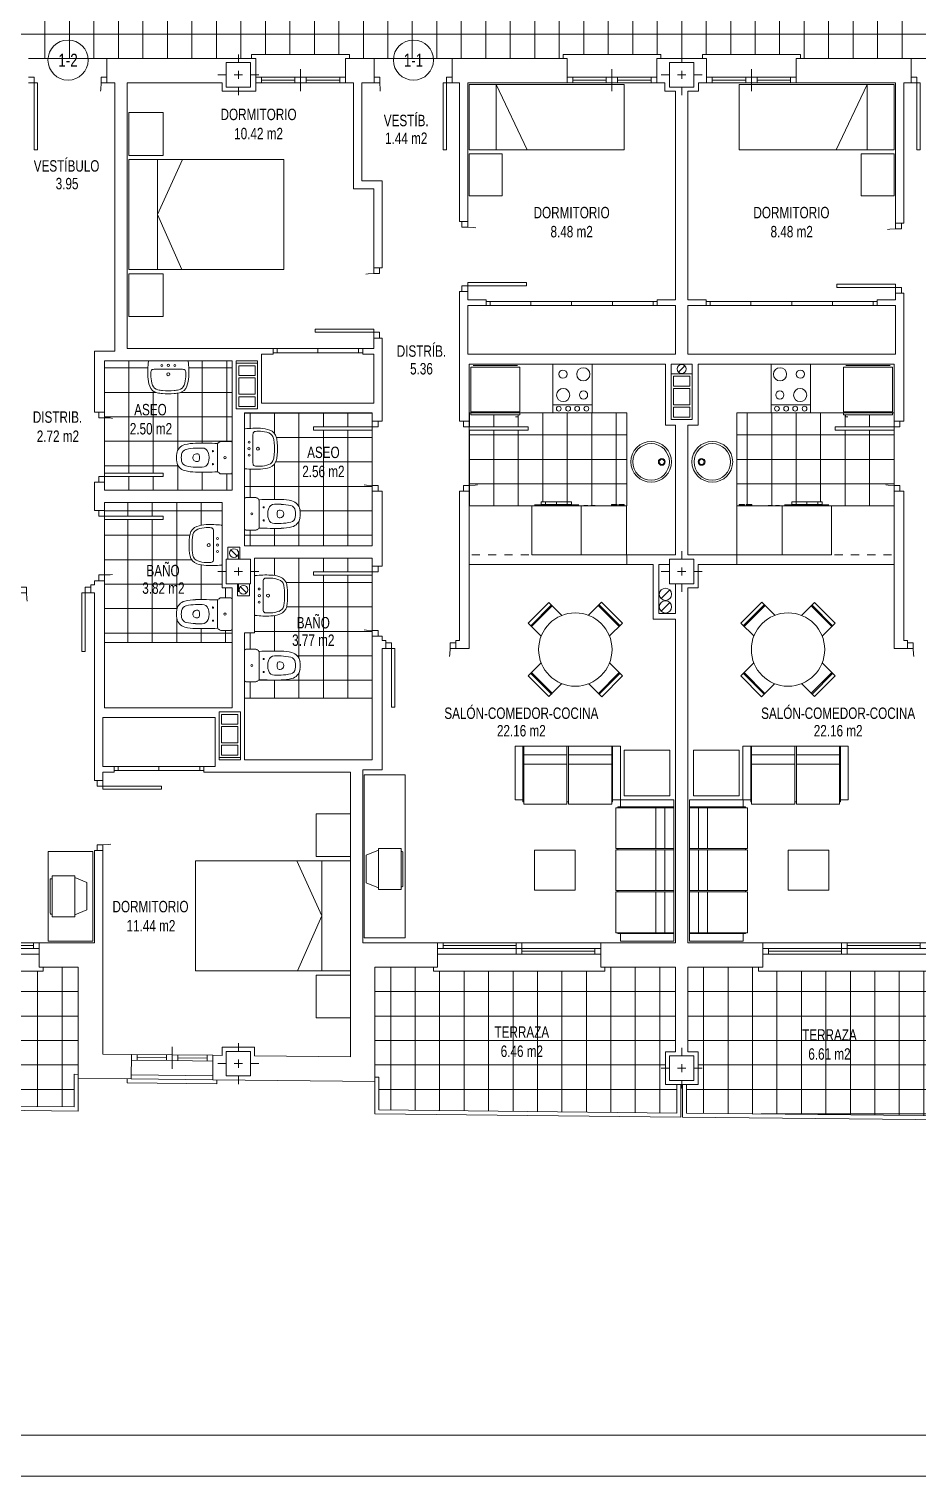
# Model space of a CAD drawing. Header units: millimetres. Extents: x 1426 to 1585, y -58 to 4.
# Drawn here: x 1497.25 to 1508.15, y -26.03 to -8.27 of the extents above; entities that cross this region are included whole.
import ezdxf
from ezdxf.enums import TextEntityAlignment as Align

# ---------------------------------------------------------------- set-up
doc = ezdxf.new("R2010")
doc.units = ezdxf.units.MM
doc.header["$LTSCALE"] = 0.35
for name, pattern in [('DASHDOT', [1, 0.5, -0.25, 0, -0.25]), ('HIDDEN', [0.375, 0.25, -0.125]), ('PUNTOS', [6.35, 0, -6.35])]:
    doc.linetypes.add(name, pattern=pattern)
doc.layers.get('0').update_dxf_attribs({"color": 5, "lineweight": 0})
for name, color, linetype, lineweight in [('BAJANTES', 9, 'Continuous', 0), ('BARRIDO_PUERTA', 251, 'PUNTOS', 0), ('CARPINTERIA', 4, 'Continuous', 0), ('COCINA', 7, 'Continuous', 0), ('ESCALERAS', 7, 'Continuous', 0), ('FORMATO', 7, 'Continuous', 0), ('GRAFISMOS', 8, 'DASHDOT', 0), ('MUEBLES', 7, 'Continuous', 0), ('MUROS', 1, 'Continuous', 0), ('OCULTO', 11, 'HIDDEN', 0), ('PILARES', 7, 'Continuous', 0), ('SANITARIOS', 7, 'Continuous', 0), ('SHUNT', 9, 'Continuous', 0), ('SOLERIA', 251, 'Continuous', 0), ('SUPERFICIES', 2, 'Continuous', 0), ('TEXTOS', 3, 'Continuous', 0)]:
    doc.layers.add(name, color=color, linetype=linetype, lineweight=lineweight)
doc.styles.add('SWIS721 Lt', font='swisscl.ttf')
pattern_1 = [(90, (1501.45743, -12.98548), (-0.3, 6e-17), []), (180, (1501.45743, -12.98548), (-6e-17, -0.3), [])]

# ---------------------------------------------------------------- blocks, each defined once
blk = doc.blocks.new('SHUNT 56x21')
at = {"layer": 'SHUNT'}
for p, q in [((0, 0.26), (0, 0)), ((0.56, 0.26), (0, 0.26)), ((0.15, 0.23), (0.03, 0.23)), ((0.03, 0.23), (0.03, 0.03)), ((0.15, 0.23), (0.15, 0.03)), ((0.18, 0.23), (0.18, 0.03)), ((0.18, 0.23), (0.38, 0.23)), ((0.38, 0.23), (0.38, 0.03)), ((0.53, 0.23), (0.41, 0.23)), ((0.41, 0.23), (0.41, 0.03)), ((0.53, 0.23), (0.53, 0.03)), ((0.56, 0.26), (0.56, 0)), ((0, 0), (0.56, 0)), ((0.15, 0.03), (0.03, 0.03)), ((0.18, 0.03), (0.38, 0.03)), ((0.53, 0.03), (0.41, 0.03))]:
    blk.add_line(p, q, dxfattribs=at)
blk = doc.blocks.new('PILAR 30x30')
at = {"layer": 'GRAFISMOS', "ltscale": 0.5}
for p, q in [((0, 0.25), (0, -0.25)), ((0.25, 0), (-0.25, 0))]:
    blk.add_line(p, q, dxfattribs=at)
at = {"layer": 'PILARES'}
blk.add_lwpolyline([(0.15, -0.15), (0.15, 0.15), (-0.15, 0.15), (-0.15, -0.15)], close=True, dxfattribs=at)
blk = doc.blocks.new('bajante')
at = {"layer": 'BAJANTES'}
blk.add_line((-0.039, -0.039), (0.039, 0.039), dxfattribs=at)
blk.add_circle((0, 0), 0.055, dxfattribs=at)
blk = doc.blocks.new('A$C7B596D43')
at = {"layer": 'MUEBLES'}
for p, q in [((0, 1.499), (0, 1.9)), ((0.516, 1.9), (0, 1.9)), ((0.516, 1.499), (0.516, 1.9)), ((0.564, 1.499), (0.564, 1.9)), ((1.364, 1.9), (0.564, 1.9)), ((1.364, 0), (1.364, 1.9)), ((0, 1.499), (0.516, 1.499)), ((1.364, 1.57), (0.564, 1.57)), ((0.564, 1.19), (1.364, 1.57)), ((0.564, 1.499), (0.564, 0)), ((0.564, 0), (1.364, 0))]:
    blk.add_line(p, q, dxfattribs=at)
blk = doc.blocks.new('M MESA o90')
at = {"layer": 'MUEBLES'}
for p, q in [((-0.18, 0.412), (-0.18, 0.638)), ((-0.18, 0.638), (0.18, 0.638)), ((-0.18, 0.58), (-0.18, 0.594)), ((-0.18, 0.594), (0.18, 0.594)), ((0.18, 0.58), (-0.18, 0.58)), ((0.18, 0.638), (0.18, 0.412)), ((-0.638, -0.178), (-0.638, 0.182)), ((-0.638, 0.182), (-0.412, 0.182)), ((-0.594, -0.178), (-0.594, 0.182)), ((-0.58, 0.182), (-0.58, -0.178)), ((0.638, 0.182), (0.412, 0.182)), ((0.58, 0.182), (0.58, -0.178)), ((0.594, -0.178), (0.594, 0.182)), ((0.638, -0.178), (0.638, 0.182)), ((-0.412, -0.178), (-0.638, -0.178)), ((-0.58, -0.178), (-0.594, -0.178)), ((0.412, -0.178), (0.638, -0.178)), ((0.58, -0.178), (0.594, -0.178)), ((-0.18, -0.638), (-0.18, -0.412)), ((0.18, -0.412), (0.18, -0.638)), ((-0.18, -0.58), (0.18, -0.58)), ((0.18, -0.594), (-0.18, -0.594)), ((0.18, -0.638), (-0.18, -0.638)), ((0.18, -0.58), (0.18, -0.594))]:
    blk.add_line(p, q, dxfattribs=at)
blk.add_circle((0, 0), 0.45, dxfattribs=at)
blk = doc.blocks.new('C COCINA')
at = {"layer": 'COCINA'}
blk.add_line((0.242, -0.499), (-0.242, -0.499), dxfattribs=at)
blk.add_lwpolyline([(0.242, -0.6), (-0.242, -0.6), (-0.242, 0), (0.242, 0)], close=True, dxfattribs=at)
for centre, radius in [((-0.117, -0.124), 0.0504), ((0.133, -0.125), 0.0808), ((-0.113, -0.38), 0.0808), ((0.136, -0.379), 0.0504), ((-0.168, -0.547), 0.0297), ((-0.053, -0.547), 0.0297), ((0.058, -0.547), 0.0297), ((0.171, -0.547), 0.0297)]:
    blk.add_circle(centre, radius, dxfattribs=at)
blk = doc.blocks.new('C FREGADERO1')
at = {"layer": 'SANITARIOS'}
for centre, radius in [((0, -0.3), 0.25), ((0, -0.3), 0.224), ((0, -0.169), 0.0423), ((0, -0.169), 0.0315)]:
    blk.add_circle(centre, radius, dxfattribs=at)
blk = doc.blocks.new('C FRIGORIFICO')
at = {"layer": 'COCINA'}
for p, q in [((0.62, -0.036), (0.02, -0.036)), ((0.02, -0.036), (0.02, -0.586)), ((0.592, -0.017), (0.049, -0.017)), ((0.62, -0.586), (0.62, -0.036)), ((0.02, -0.586), (0.62, -0.586)), ((0.62, -0.6), (0.02, -0.6)), ((0.02, -0.6), (0.02, -0.623)), ((0.02, -0.623), (0.62, -0.623)), ((0.597, -0.647), (0.567, -0.647)), ((0.597, -0.623), (0.597, -0.647)), ((0.62, -0.623), (0.62, -0.6))]:
    blk.add_line(p, q, dxfattribs=at)
blk = doc.blocks.new('C LAVADORA')
at = {"layer": 'SANITARIOS'}
for p, q in [((-0.303, 0), (-0.303, -0.6)), ((-0.303, 0), (0.303, 0)), ((0.303, 0), (0.303, -0.6)), ((0.303, -0.6), (-0.303, -0.6)), ((0.272, -0.61), (-0.272, -0.61)), ((-0.187, -0.618), (0.184, -0.618)), ((-0.187, -0.648), (-0.187, -0.618)), ((0.184, -0.648), (-0.187, -0.648)), ((-0.134, -0.618), (-0.134, -0.648)), ((0, -0.618), (0, -0.648)), ((0.131, -0.648), (0.131, -0.618)), ((0.184, -0.618), (0.184, -0.648))]:
    blk.add_line(p, q, dxfattribs=at)
blk.add_lwpolyline([(0.184, -0.648), (-0.187, -0.648), (-0.187, -0.618), (0.184, -0.618), (0.184, -0.648)], dxfattribs=at)
blk = doc.blocks.new('C LAVAVAJILLAS')
at = {"layer": 'SANITARIOS'}
for p, q in [((-0.278, -0.6), (-0.278, 0)), ((-0.278, 0), (0.278, 0)), ((0.278, -0.6), (0.278, 0)), ((0.278, -0.6), (-0.278, -0.6)), ((-0.248, -0.605), (-0.196, -0.605)), ((-0.159, -0.605), (-0.107, -0.605)), ((0.093, -0.605), (0.161, -0.605)), ((0.093, -0.615), (0.093, -0.605)), ((0.161, -0.615), (0.093, -0.615)), ((0.161, -0.615), (0.161, -0.605)), ((0.249, -0.605), (0.182, -0.605)), ((0.182, -0.615), (0.182, -0.605)), ((0.182, -0.615), (0.249, -0.615)), ((0.249, -0.615), (0.249, -0.605))]:
    blk.add_line(p, q, dxfattribs=at)
blk = doc.blocks.new('PSO_013A')
at = {"color": 0, "linetype": 'ByBlock'}
for p, q in [((-0.972, -0.602), (-0.972, 0)), ((-0.972, 0), (0.972, 0)), ((-0.873, 0), (-0.873, -0.602)), ((-0.862, -0.652), (-0.862, 0)), ((-0.301, -0.652), (-0.301, 0)), ((-0.282, -0.652), (-0.282, 0)), ((0.278, 0), (0.278, -0.652)), ((0.297, -0.652), (0.297, 0)), ((0.858, 0), (0.858, -0.652)), ((0.869, -0.602), (0.869, 0)), ((0.972, 0), (0.972, -0.602)), ((-0.301, -0.103), (-0.862, -0.103)), ((0.278, -0.103), (-0.282, -0.103)), ((0.858, -0.103), (0.297, -0.103)), ((-0.862, -0.202), (-0.301, -0.202)), ((-0.282, -0.202), (0.278, -0.202)), ((0.297, -0.202), (0.858, -0.202)), ((-0.873, -0.602), (-0.972, -0.602)), ((-0.873, -0.629), (-0.873, -0.606)), ((-0.873, -0.629), (-0.862, -0.629)), ((-0.282, -0.629), (-0.301, -0.629)), ((0.278, -0.629), (0.297, -0.629)), ((0.854, -0.629), (0.869, -0.629)), ((0.972, -0.602), (0.869, -0.602)), ((0.869, -0.629), (0.869, -0.606)), ((-0.301, -0.652), (-0.862, -0.652)), ((0.278, -0.652), (-0.282, -0.652)), ((0.858, -0.652), (0.297, -0.652))]:
    blk.add_line(p, q, dxfattribs=at)
blk = doc.blocks.new('PSO_012A')
at = {"color": 0, "linetype": 'ByBlock'}
for p, q in [((0.681, 0), (-0.681, 0)), ((-0.681, 0), (-0.681, -0.602)), ((-0.581, -0.625), (-0.581, 0)), ((-0.57, 0), (-0.57, -0.652)), ((-0.01, -0.652), (-0.01, 0)), ((0.01, -0.652), (0.01, 0)), ((0.57, 0), (0.57, -0.652)), ((0.581, 0), (0.581, -0.625)), ((0.681, -0.602), (0.681, 0)), ((-0.57, -0.099), (-0.01, -0.099)), ((0.01, -0.099), (0.57, -0.099)), ((-0.01, -0.202), (-0.57, -0.202)), ((0.01, -0.202), (0.57, -0.202)), ((-0.681, -0.602), (-0.581, -0.602)), ((-0.581, -0.625), (-0.574, -0.625)), ((-0.01, -0.625), (0.01, -0.625)), ((0.581, -0.625), (0.57, -0.625)), ((0.581, -0.602), (0.681, -0.602)), ((-0.57, -0.652), (-0.01, -0.652)), ((0.57, -0.652), (0.01, -0.652))]:
    blk.add_line(p, q, dxfattribs=at)
blk = doc.blocks.new('S INODORO1')
at = {"layer": 'SANITARIOS'}
for p, q in [((0.188, 0), (-0.188, 0)), ((-0.2, -0.018), (-0.2, -0.141)), ((-0.192, -0.157), (-0.188, -0.162)), ((0.192, -0.157), (0.188, -0.162)), ((0.2, -0.018), (0.2, -0.141)), ((-0.164, -0.18), (0.164, -0.18)), ((-0.047, -0.437), (-0.047, -0.424)), ((0.047, -0.437), (0.047, -0.424))]:
    blk.add_line(p, q, dxfattribs=at)
blk.add_lwpolyline([(0.118, -0.367, 0.314585), (0.068, -0.297)], format="xyb", dxfattribs=at)
for centre, radius in [((0, -0.09), 0.0135), ((0, -0.09), 0.0135), ((-0.08, -0.236), 0.0075), ((0.08, -0.236), 0.0075)]:
    blk.add_circle(centre, radius, dxfattribs=at)
for centre, radius, start, end in [((0.18, -0.018), 0.02, 0, 65.6901), ((-0.18, -0.018), 0.02, 114.3099, 180), ((-0.181, -0.141), 0.019, 180, 235.0628), ((-0.164, -0.155), 0.025, 196.2152, 246.6224), ((0.164, -0.155), 0.025, 293.3776, 343.7848), ((0.181, -0.141), 0.019, 304.9372, 0), ((5.322, -0.383), 5.5, 177.8638, 180.7095), ((-0.164, -0.155), 0.025, 246.6224, 270), ((-0.043, -0.368), 0.075, 109.984, 179.8352), ((0, -0.485), 0.2, 70.016, 109.984), ((0.164, -0.155), 0.025, 270, 293.3776), ((-5.322, -0.383), 5.5, 359.2905, 2.1362), ((0.373, -0.444), 0.55, 180.7095, 194.5395), ((5.322, -0.383), 5.44, 179.8352, 180.7095), ((0.373, -0.444), 0.49, 180.7095, 194.5395), ((-0.027, -0.424), 0.02, 99.7151, 180), ((0, -0.437), 0.047, 180, 270), ((0, -0.582), 0.18, 80.2849, 99.7151), ((0, -0.437), 0.047, 270, 0), ((0.027, -0.424), 0.02, 0, 80.2849), ((-0.373, -0.444), 0.49, 345.4605, 359.2905), ((-5.322, -0.383), 5.44, 359.2905, 0.1648), ((-0.373, -0.444), 0.55, 345.4605, 359.2905), ((-0.03, -0.549), 0.134, 194.5395, 261.1838), ((-0.03, -0.549), 0.074, 194.5395, 261.1838), ((0, -0.355), 0.33, 261.1838, 278.8162), ((0, -0.355), 0.27, 261.1838, 278.8162), ((0.03, -0.549), 0.074, 278.8162, 345.4605), ((0.03, -0.549), 0.134, 278.8162, 345.4605)]:
    blk.add_arc(centre, radius, start, end, dxfattribs=at)
blk = doc.blocks.new('A$C70ED1BAF')
at = {"layer": 'MUEBLES'}
for p, q in [((0, 2.504), (0.42, 2.504)), ((0, 1.979), (0, 2.504)), ((0.42, 2.504), (0.42, 2.451)), ((0.42, 2.031), (0.42, 2.451)), ((0.053, 1.979), (0, 1.979)), ((0.42, 1.979), (0.053, 1.979)), ((0.42, 2.031), (0.42, 1.979)), ((0.053, 1.926), (0, 1.926)), ((0, 0.576), (0, 1.926)), ((0.053, 1.926), (1.9, 1.926)), ((0.352, 1.251), (0.651, 1.926)), ((0.352, 1.926), (0.352, 0.576)), ((1.9, 1.926), (1.9, 0.576)), ((0.656, 0.576), (0.352, 1.251)), ((0.053, 0.576), (0, 0.576)), ((1.9, 0.576), (0.053, 0.576)), ((0.053, 0.525), (0, 0.525)), ((0, 0), (0, 0.525)), ((0.053, 0.525), (0.42, 0.525)), ((0.42, 0.525), (0.42, 0.473)), ((0.42, 0.053), (0.42, 0.473)), ((0.42, 0), (0, 0)), ((0.42, 0.053), (0.42, 0))]:
    blk.add_line(p, q, dxfattribs=at)
blk = doc.blocks.new('S LAVABO1')
at = {"layer": 'SANITARIOS'}
for p, q in [((0.296, 0), (-0.296, 0)), ((-0.207, -0.13), (0.207, -0.13))]:
    blk.add_line(p, q, dxfattribs=at)
for centre, radius in [((-0.1, -0.07), 0.015), ((0, -0.205), 0.023), ((0, -0.07), 0.0175), ((0.1, -0.07), 0.015)]:
    blk.add_circle(centre, radius, dxfattribs=at)
for centre, radius, start, end in [((-0.296, -0.01), 0.01, 90, 173.6262), ((0.296, -0.01), 0.01, 6.3738, 90), ((1.185, -0.175), 1.5, 173.6262, 182.693), ((1.186, -0.221), 1.454, 178.0234, 180.898), ((-0.227, -0.171), 0.04, 95.5937, 179.6995), ((-0.207, -0.38), 0.25, 90, 95.5937), ((0.207, -0.38), 0.25, 84.4063, 90), ((0.227, -0.171), 0.04, 0.3005, 84.4063), ((-1.186, -0.221), 1.454, 359.102, 1.9766), ((-1.185, -0.175), 1.5, 357.307, 6.3738), ((0.186, -0.222), 0.5, 182.693, 199.3406), ((-0.135, -0.335), 0.16, 199.3406, 257.4429), ((0.186, -0.222), 0.454, 182.693, 199.3406), ((-0.135, -0.335), 0.114, 199.3406, 257.4429), ((0.135, -0.335), 0.114, 282.5571, 340.6594), ((0.135, -0.335), 0.16, 282.5571, 340.6594), ((-0.186, -0.222), 0.454, 340.6594, 357.307), ((-0.186, -0.222), 0.5, 340.6594, 357.307), ((-0.061, -0.003), 0.5, 257.4429, 266.4982), ((-0.061, -0.003), 0.454, 257.4429, 266.4982), ((0, 0.995), 1.5, 266.4982, 273.5018), ((0, 0.995), 1.454, 266.4982, 273.5018), ((0.061, -0.003), 0.454, 273.5018, 282.5571), ((0.061, -0.003), 0.5, 273.5018, 282.5571)]:
    blk.add_arc(centre, radius, start, end, dxfattribs=at)
blk = doc.blocks.new('M TV')
at = {"layer": 'MUEBLES'}
for p, q in [((-0.252, -0.172), (-0.252, -0.45)), ((0.252, -0.172), (-0.252, -0.172)), ((-0.23, -0.172), (-0.168, -0.023)), ((0.168, -0.023), (-0.168, -0.023)), ((0.23, -0.172), (0.168, -0.023)), ((0.252, -0.45), (0.252, -0.172)), ((0.252, -0.45), (-0.252, -0.45)), ((0.205, -0.474), (-0.209, -0.474)), ((0.215, -0.45), (0.215, -0.464))]:
    blk.add_line(p, q, dxfattribs=at)
blk.add_lwpolyline([(-0.219, -0.464), (-0.219, -0.45)], dxfattribs=at)
for centre, start, end in [((-0.209, -0.464), 180, 270), ((0.205, -0.464), 270, 0)]:
    blk.add_arc(centre, 0.0101, start, end, dxfattribs=at)
blk = doc.blocks.new('SHUNT o15')
at = {"layer": 'SHUNT'}
blk.add_line((-0.053, -0.053), (0.053, 0.053), dxfattribs=at)
blk.add_circle((0, 0), 0.075, dxfattribs=at)
blk = doc.blocks.new('C VC200')
at = {"layer": 'CARPINTERIA'}
for p, q in [((2, 0), (0, 0)), ((0.07, 0), (0.07, -0.07)), ((0.965, 0), (0.965, -0.14)), ((1.035, 0), (1.035, -0.14)), ((2, -0.07), (0, -0.07)), ((2, -0.14), (0, -0.14)), ((0.965, -0.035), (0.07, -0.035)), ((1.93, -0.105), (1.035, -0.105)), ((1.93, -0.07), (1.93, -0.14)), ((-0.05, -0.35), (-0.05, -0.3)), ((2.05, -0.35), (-0.05, -0.35)), ((2.05, -0.3), (2.05, -0.35))]:
    blk.add_line(p, q, dxfattribs=at)
blk = doc.blocks.new('C P072')
at = {"layer": 'BARRIDO_PUERTA'}
blk.add_arc((0.068, -0.001), 0.722, 0.0689, 86.658, dxfattribs=at)
at = {"layer": 'CARPINTERIA'}
for p, q in [((0.07, 0.72), (0.11, 0.72)), ((0.07, 0), (0.07, 0.72)), ((0.11, 0.72), (0.11, 0)), ((0, 0), (0.07, 0)), ((0.11, 0), (0.07, 0)), ((0.07, 0), (0.07, -0.07)), ((0.79, 0), (0.79, -0.07)), ((0.86, 0), (0.79, 0)), ((0.07, -0.07), (0, -0.07)), ((0.79, -0.07), (0.86, -0.07))]:
    blk.add_line(p, q, dxfattribs=at)
blk = doc.blocks.new('C P082')
at = {"layer": 'BARRIDO_PUERTA'}
blk.add_arc((0.07, 0), 0.82, 0, 87.204, dxfattribs=at)
at = {"layer": 'CARPINTERIA'}
for p, q in [((0.07, 0.819), (0.11, 0.819)), ((0.07, 0), (0.07, 0.819)), ((0.11, 0.819), (0.11, 0)), ((0, 0), (0.07, 0)), ((0.11, 0), (0.07, 0)), ((0.07, 0), (0.07, -0.07)), ((0.89, 0), (0.89, -0.07)), ((0.96, 0), (0.89, 0)), ((0.07, -0.07), (0, -0.07)), ((0.89, -0.07), (0.96, -0.07))]:
    blk.add_line(p, q, dxfattribs=at)
blk = doc.blocks.new('C VA100')
at = {"layer": 'CARPINTERIA'}
for p, q in [((0.5, 0), (0, 0)), ((0.07, 0), (0.07, -0.07)), ((0.43, 0), (0.43, -0.07)), ((0.5, -0.17), (0.5, 0.1)), ((1, 0), (0.5, 0)), ((0.57, 0), (0.57, -0.07)), ((0.93, 0), (0.93, -0.07)), ((0.5, -0.07), (0, -0.07)), ((0.43, -0.035), (0.07, -0.035)), ((1, -0.07), (0.5, -0.07)), ((0.93, -0.035), (0.57, -0.035)), ((-0.05, -0.35), (-0.05, -0.3)), ((1.05, -0.35), (-0.05, -0.35)), ((1.05, -0.3), (1.05, -0.35))]:
    blk.add_line(p, q, dxfattribs=at)
blk = doc.blocks.new('A$C26967853')
at = {"layer": 'CARPINTERIA'}
for p, q in [((1.2, 0.45), (0, 0.45)), ((0, 0.45), (0, 0.4)), ((1.2, 0.4), (1.2, 0.45)), ((0.6, 0.27), (0.6, 0)), ((0.6, 0.17), (0.05, 0.17)), ((0.6, 0.1), (0.05, 0.1)), ((0.12, 0.1), (0.12, 0.17)), ((0.53, 0.135), (0.12, 0.135)), ((0.53, 0.1), (0.53, 0.17)), ((1.15, 0.17), (0.6, 0.17)), ((1.15, 0.1), (0.6, 0.1)), ((0.67, 0.1), (0.67, 0.17)), ((1.08, 0.135), (0.67, 0.135)), ((1.08, 0.1), (1.08, 0.17))]:
    blk.add_line(p, q, dxfattribs=at)
blk = doc.blocks.new('ARMARIO 2H')
at = {"layer": 'CARPINTERIA'}
for p, q in [((0, 0.05), (1.1, 0.05)), ((0, 0), (1.1, 0)), ((0.05, 0.05), (0.05, 0)), ((0.55, 0.05), (0.55, 0)), ((1.05, 0.05), (1.05, 0))]:
    blk.add_line(p, q, dxfattribs=at)
blk = doc.blocks.new('ARMARIO 4H')
at = {"layer": 'CARPINTERIA'}
for p, q in [((0, 0.05), (2.1, 0.05)), ((0, 0), (2.1, 0)), ((0.05, 0.05), (0.05, 0)), ((0.55, 0.05), (0.55, 0)), ((1.05, 0.05), (1.05, 0)), ((1.55, 0.05), (1.55, 0)), ((2.05, 0.05), (2.05, 0))]:
    blk.add_line(p, q, dxfattribs=at)

msp = doc.modelspace()

# ---------------------------------------------------------------- hatches: boundary and pattern name
at = {"layer": 'SOLERIA'}
h = msp.add_hatch(dxfattribs=at)
h.set_pattern_fill('ANSI37', color=256, scale=2.403, angle=45, style=0)
h.set_pattern_definition([(90, (1505.25163, -8.0355), (-0.300375, 6e-17), []), (180, (1505.25163, -8.0355), (-6e-17, -0.300375), [])])
h.paths.add_polyline_path([(1487.532, -7.435), (1487.532, -8.635), (1489.229, -8.635), (1489.229, -8.585), (1490.129, -8.585), (1490.129, -8.635), (1492.921, -8.635), (1492.921, -8.585), (1494.121, -8.585), (1494.121, -8.635), (1494.632, -8.635), (1494.632, -8.585), (1495.832, -8.585), (1495.832, -8.635), (1499.977, -8.635), (1499.977, -8.585), (1501.177, -8.585), (1501.177, -8.635), (1503.796, -8.635), (1503.796, -8.585), (1504.996, -8.585), (1504.996, -8.635), (1505.507, -8.635), (1505.507, -8.585), (1506.707, -8.585), (1506.707, -8.635), (1509.326, -8.635), (1509.326, -8.585), (1510.526, -8.585), (1510.526, -8.635), (1514.671, -8.635), (1514.671, -8.585), (1515.871, -8.585), (1515.871, -8.635), (1516.382, -8.635), (1516.382, -8.585), (1517.582, -8.585), (1517.582, -8.635), (1520.374, -8.635), (1520.374, -8.585), (1521.274, -8.585), (1521.274, -8.635), (1522.971, -8.635), (1522.971, -7.435), (1513.552, -7.435), (1513.552, -7.345), (1511.352, -7.345), (1511.352, -4.385), (1510.102, -4.385), (1510.102, -7.435), (1500.401, -7.435), (1500.401, -4.385), (1499.201, -4.385), (1499.201, -6.245), (1496.951, -6.245), (1496.951, -7.435)])
h = msp.add_hatch(dxfattribs=at)
h.set_pattern_fill('ANSI37', color=256, scale=2.4, angle=45, style=0)
h.set_pattern_definition([(90, (1498.17082, -13.9325), (-0.3, 6e-17), []), (180, (1498.17082, -13.9325), (-6e-17, -0.3), [])])
h.paths.add_polyline_path([(1499.739, -12.345), (1499.192, -12.345, -0.381994), (1499.2, -12.353, -0.039582), (1499.206, -12.542, -0.072767), (1499.184, -12.656, -0.259094), (1499.091, -12.738, -0.039532), (1499.028, -12.747, -0.030568), (1498.882, -12.747, -0.039532), (1498.819, -12.738, -0.259094), (1498.726, -12.656, -0.072767), (1498.704, -12.542, -0.039582), (1498.71, -12.353, -0.381994), (1498.718, -12.345), (1498.171, -12.345), (1498.171, -12.973), (1498.171, -13.043, -0.396883), (1498.891, -13.723), (1498.891, -13.763), (1498.171, -13.763), (1498.171, -13.833), (1498.171, -13.933), (1499.739, -13.933), (1499.739, -13.721, -0.294743), (1499.721, -13.733), (1499.598, -13.733, -0.244989), (1499.583, -13.724), (1499.577, -13.721, -0.223559), (1499.561, -13.706, -0.012417), (1499.288, -13.71, -0.060418), (1499.157, -13.692, -0.299274), (1499.058, -13.583, -0.077088), (1499.058, -13.482, -0.299274), (1499.157, -13.373, -0.060418), (1499.288, -13.355, -0.012417), (1499.561, -13.359, -0.223559), (1499.577, -13.345), (1499.583, -13.341, -0.244989), (1499.598, -13.333), (1499.721, -13.333, -0.294743), (1499.739, -13.344)])
h.paths.add_polyline_path([(1498.171, -13.043), (1498.171, -13.723), (1498.891, -13.723, 0.396883)], flags=17)
h = msp.add_hatch(dxfattribs=at)
h.set_pattern_fill('ANSI37', color=256, scale=2.4, angle=45, style=0)
h.set_pattern_definition(pattern_1)
h.paths.add_polyline_path([(1501.457, -13.195), (1500.737, -13.195, 0.396883), (1501.457, -13.875)], flags=17)
h.paths.add_polyline_path([(1500.737, -13.195), (1500.737, -13.155), (1501.457, -13.155), (1501.457, -13.085), (1501.457, -12.985), (1499.889, -12.985), (1499.889, -13.187, -0.381994), (1499.896, -13.179, -0.039582), (1500.086, -13.173, -0.072767), (1500.2, -13.195, -0.259094), (1500.282, -13.288, -0.039532), (1500.291, -13.35, -0.030568), (1500.291, -13.497, -0.039532), (1500.282, -13.559, -0.259094), (1500.2, -13.652, -0.072767), (1500.086, -13.674, -0.039582), (1499.896, -13.668, -0.381994), (1499.889, -13.66), (1499.889, -13.933), (1499.889, -14.034, -0.294351), (1499.907, -14.023), (1500.03, -14.023, -0.244989), (1500.046, -14.031), (1500.051, -14.035, -0.223559), (1500.067, -14.049, -0.012417), (1500.34, -14.045, -0.060418), (1500.471, -14.063, -0.299274), (1500.57, -14.172, -0.077088), (1500.57, -14.273, -0.299274), (1500.471, -14.382, -0.060418), (1500.34, -14.4, -0.012417), (1500.067, -14.396, -0.223559), (1500.051, -14.411), (1500.046, -14.414, -0.244989), (1500.03, -14.423), (1499.907, -14.423, -0.294351), (1499.889, -14.411), (1499.889, -14.615), (1501.457, -14.615), (1501.457, -13.945), (1501.457, -13.875, -0.396883)])
h = msp.add_hatch(dxfattribs=at)
h.set_pattern_fill('ANSI37', color=256, scale=2.4, angle=45, style=0)
h.set_pattern_definition([(90, (1502.64743, -13.55465), (-0.3, 6e-17), []), (180, (1502.64743, -13.55465), (-6e-17, -0.3), [])])
h.paths.add_polyline_path([(1504.577, -12.985), (1503.267, -12.985), (1503.267, -13.008), (1502.667, -13.008), (1502.667, -12.985), (1502.647, -12.985), (1502.647, -13.085), (1502.647, -13.085), (1502.647, -13.155), (1503.367, -13.155), (1503.367, -13.195, -0.396883), (1502.647, -13.875), (1502.647, -13.945), (1502.647, -13.945), (1502.647, -14.124), (1504.577, -14.124)])
h.paths.add_polyline_path([(1503.901, -14.076), (1503.901, -14.106), (1503.531, -14.106), (1503.531, -14.076)], flags=16)
h.paths.add_polyline_path([(1504.391, -14.109), (1504.459, -14.109), (1504.459, -14.118), (1504.391, -14.118)], flags=16)
h.paths.add_polyline_path([(1504.48, -14.109), (1504.547, -14.109), (1504.547, -14.118), (1504.48, -14.118)], flags=16)
h.paths.add_polyline_path([(1503.367, -13.195), (1502.647, -13.195), (1502.647, -13.875, 0.396883)], flags=17)
h = msp.add_hatch(dxfattribs=at)
h.set_pattern_fill('ANSI37', color=256, scale=2.4, angle=45, style=0)
h.set_pattern_definition([(90, (1507.85582, -13.55465), (0.3, 6e-17), []), (7e-15, (1507.85582, -13.55465), (6e-17, -0.3), [])])
h.paths.add_polyline_path([(1505.927, -12.985), (1507.236, -12.985), (1507.236, -13.008), (1507.836, -13.008), (1507.836, -12.985), (1507.856, -12.985), (1507.856, -13.085), (1507.856, -13.085), (1507.856, -13.155), (1507.136, -13.155), (1507.136, -13.195, 0.396883), (1507.856, -13.875), (1507.856, -13.945), (1507.856, -13.945), (1507.856, -14.124), (1505.927, -14.124)])
h.paths.add_polyline_path([(1506.602, -14.076), (1506.602, -14.106), (1506.973, -14.106), (1506.973, -14.076)], flags=16)
h.paths.add_polyline_path([(1506.112, -14.109), (1506.044, -14.109), (1506.044, -14.118), (1506.112, -14.118)], flags=16)
h.paths.add_polyline_path([(1506.023, -14.109), (1505.956, -14.109), (1505.956, -14.118), (1506.023, -14.118)], flags=16)
h.paths.add_polyline_path([(1507.136, -13.195), (1507.856, -13.195), (1507.856, -13.875, -0.396883)], flags=17)
h = msp.add_hatch(dxfattribs=at)
h.set_pattern_fill('ANSI37', color=256, scale=2.4, angle=45, style=0)
h.set_pattern_definition(pattern_1)
h.paths.add_polyline_path([(1498.891, -14.293), (1498.171, -14.293), (1498.171, -14.973, 0.396883)], flags=17)
h.paths.add_polyline_path([(1499.614, -14.083), (1498.171, -14.083), (1498.171, -14.183), (1498.171, -14.253), (1498.891, -14.253), (1498.891, -14.293, -0.396883), (1498.171, -14.973), (1498.171, -15.043), (1498.171, -15.803), (1499.739, -15.803), (1499.739, -15.641, -0.294743), (1499.721, -15.653), (1499.598, -15.653, -0.244989), (1499.583, -15.645), (1499.577, -15.641, -0.223559), (1499.561, -15.627, -0.012417), (1499.288, -15.63, -0.060418), (1499.157, -15.613, -0.299274), (1499.058, -15.504, -0.077088), (1499.058, -15.403, -0.299274), (1499.157, -15.293, -0.060418), (1499.288, -15.276, -0.012417), (1499.561, -15.279, -0.223559), (1499.577, -15.265), (1499.583, -15.261, -0.244989), (1499.598, -15.253), (1499.721, -15.253, -0.294743), (1499.739, -15.265), (1499.739, -15.13), (1499.614, -15.13), (1499.614, -14.843, -0.381994), (1499.607, -14.851, -0.039582), (1499.417, -14.857, -0.072767), (1499.304, -14.835, -0.259094), (1499.221, -14.742, -0.039532), (1499.212, -14.679, -0.030568), (1499.212, -14.533, -0.039532), (1499.221, -14.47, -0.259094), (1499.304, -14.377, -0.072767), (1499.417, -14.355, -0.039582), (1499.607, -14.361, -0.381994), (1499.614, -14.369)])
h = msp.add_hatch(dxfattribs=at)
h.set_pattern_fill('ANSI37', color=256, scale=2.4, angle=45, style=0)
h.set_pattern_definition([(90, (1501.45743, -14.7653), (-0.3, 6e-17), []), (180, (1501.45743, -14.7653), (-6e-17, -0.3), [])])
h.paths.add_polyline_path([(1501.457, -14.865), (1501.457, -14.765), (1500.014, -14.765), (1500.014, -14.988, -0.381994), (1500.021, -14.98, -0.039582), (1500.211, -14.974, -0.072767), (1500.325, -14.996, -0.259094), (1500.407, -15.089, -0.039532), (1500.416, -15.151, -0.030568), (1500.416, -15.298, -0.039532), (1500.407, -15.36, -0.259094), (1500.325, -15.453, -0.072767), (1500.211, -15.475, -0.039582), (1500.021, -15.469, -0.381994), (1500.014, -15.461), (1500.014, -15.684), (1499.889, -15.684), (1499.889, -15.896, -0.294743), (1499.907, -15.884), (1500.03, -15.884, -0.244989), (1500.046, -15.892), (1500.051, -15.896, -0.223559), (1500.067, -15.91, -0.012417), (1500.34, -15.906, -0.060418), (1500.471, -15.924, -0.299274), (1500.57, -16.033, -0.077088), (1500.57, -16.134, -0.299274), (1500.471, -16.244, -0.060418), (1500.34, -16.261, -0.012417), (1500.067, -16.258, -0.223559), (1500.051, -16.272), (1500.046, -16.276, -0.244989), (1500.03, -16.284), (1499.907, -16.284, -0.294743), (1499.889, -16.272), (1499.889, -16.484), (1501.457, -16.484), (1501.457, -15.725), (1501.457, -15.655, -0.396881), (1500.737, -14.975), (1500.737, -14.935), (1501.457, -14.935)])
h.paths.add_polyline_path([(1501.457, -14.975), (1500.737, -14.975, 0.396881), (1501.457, -15.655)], flags=17)
at = {"layer": 'SOLERIA', "linetype": 'Continuous'}
h = msp.add_hatch(dxfattribs=at)
h.set_pattern_fill('ANSI37', color=256, scale=2.4, angle=45, style=0)
h.set_pattern_definition([(90, (1496.15122, -19.78548), (-0.3, 6e-17), []), (180, (1496.15122, -19.78548), (-6e-17, -0.3), [])])
h.paths.add_polyline_path([(1497.851, -19.785), (1497.42, -19.785), (1497.42, -19.835), (1495.32, -19.835), (1495.32, -19.785), (1494.452, -19.785), (1494.452, -20.714), (1494.577, -20.714), (1494.577, -21.114), (1494.437, -21.114), (1494.437, -21.466), (1497.801, -21.5), (1497.801, -21.1), (1497.851, -21.101)])
at = {"layer": 'SOLERIA'}
h = msp.add_hatch(dxfattribs=at)
h.set_pattern_fill('ANSI37', color=256, scale=2.4, angle=45, style=0)
h.set_pattern_definition([(90, (1503.1828, -19.78548), (-0.3, 6e-17), []), (180, (1503.1828, -19.78548), (-6e-17, -0.3), [])])
h.paths.add_polyline_path([(1505.177, -19.785), (1504.308, -19.785), (1504.308, -19.835), (1502.208, -19.835), (1502.208, -19.785), (1501.489, -19.785), (1501.489, -21.137), (1501.539, -21.137), (1501.539, -21.537), (1505.192, -21.576), (1505.192, -21.224), (1505.052, -21.224), (1505.052, -20.824), (1505.177, -20.824)])
h = msp.add_hatch(dxfattribs=at)
h.set_pattern_fill('ANSI37', color=256, scale=2.4, angle=45, style=0)
h.set_pattern_definition([(90, (1507.32046, -19.78548), (-0.3, 6e-17), []), (180, (1507.32046, -19.78548), (-6e-17, -0.3), [])])
h.paths.add_polyline_path([(1509.014, -19.785), (1508.295, -19.785), (1508.295, -19.835), (1506.195, -19.835), (1506.195, -19.785), (1505.327, -19.785), (1505.327, -20.824), (1505.452, -20.824), (1505.452, -21.224), (1505.312, -21.224), (1505.312, -21.576), (1508.964, -21.613), (1508.964, -21.213), (1509.014, -21.213)])

# ---------------------------------------------------------------- linework, layer by layer
at = {"layer": 'COCINA'}
for p, q in [((1502.647, -12.985), (1504.577, -12.985)), ((1504.577, -12.985), (1504.577, -14.124)), ((1507.856, -12.985), (1505.927, -12.985)), ((1505.927, -12.985), (1505.927, -14.124)), ((1502.647, -14.124), (1504.577, -14.124)), ((1503.415, -14.724), (1503.415, -14.124)), ((1507.856, -14.124), (1505.927, -14.124)), ((1507.089, -14.724), (1507.089, -14.124))]:
    msp.add_line(p, q, dxfattribs=at)
at = {"layer": 'ESCALERAS', "lineweight": 0}
msp.add_line((1505.382, -12.385), (1505.122, -12.385), dxfattribs=at)
at = {"layer": 'ESCALERAS'}
for p, q in [((1505.122, -12.385), (1505.122, -13.065)), ((1505.382, -12.385), (1505.382, -13.065)), ((1505.122, -13.065), (1505.382, -13.065)), ((1504.577, -14.844), (1502.647, -14.844)), ((1504.972, -14.844), (1505.102, -14.844)), ((1504.972, -14.844), (1504.972, -15.445)), ((1505.102, -14.844), (1505.102, -15.08)), ((1505.927, -14.844), (1507.856, -14.844)), ((1505.102, -15.08), (1505.177, -15.08)), ((1505.177, -15.445), (1505.177, -15.08)), ((1504.972, -15.445), (1505.177, -15.445)), ((1497.801, -21.1), (1497.801, -21.5)), ((1497.801, -21.1), (1497.851, -21.101)), ((1498.499, -21.107), (1499.499, -21.117)), ((1497.851, -21.151), (1497.851, -21.551)), ((1498.499, -21.157), (1499.499, -21.167)), ((1501.539, -21.137), (1501.489, -21.137)), ((1501.489, -21.187), (1501.489, -21.587)), ((1501.539, -21.137), (1501.539, -21.537)), ((1505.192, -21.576), (1505.192, -21.224)), ((1505.242, -21.625), (1505.242, -21.224)), ((1505.262, -21.625), (1505.262, -21.224)), ((1505.312, -21.576), (1505.312, -21.224)), ((1494.437, -21.466), (1497.801, -21.5)), ((1497.851, -21.551), (1494.387, -21.516)), ((1501.489, -21.587), (1505.242, -21.625)), ((1505.192, -21.576), (1501.539, -21.537)), ((1509.014, -21.663), (1505.262, -21.625)), ((1505.312, -21.576), (1508.964, -21.613))]:
    msp.add_line(p, q, dxfattribs=at)
for points in [[(1499.789, -12.935), (1500.049, -12.935), (1500.049, -12.345), (1499.789, -12.345)], [(1499.684, -14.63), (1499.684, -14.78), (1499.834, -14.78), (1499.834, -14.63)], [(1499.802, -15.08), (1499.802, -15.23), (1499.952, -15.23), (1499.952, -15.08)], [(1499.579, -16.653), (1499.839, -16.653), (1499.839, -17.243), (1499.579, -17.243)]]:
    msp.add_lwpolyline(points, close=True, dxfattribs=at)
at = {"layer": 'FORMATO'}
msp.add_lwpolyline([(1531.448, 3.67), (1531.448, -26.03), (1478.948, -26.03), (1478.948, 3.67)], close=True, dxfattribs=at)
at = {"layer": 'FORMATO', "color": 1}
msp.add_lwpolyline([(1530.948, 3.17), (1530.948, -25.53), (1479.448, -25.53), (1479.448, 3.17)], close=True, dxfattribs=at)
at = {"layer": 'MUEBLES'}
for points in [[(1504.548, -17.682), (1504.548, -17.122), (1505.108, -17.122), (1505.108, -17.682)], [(1505.956, -17.682), (1505.956, -17.122), (1505.395, -17.122), (1505.395, -17.682)], [(1501.359, -17.424), (1501.359, -19.424), (1501.859, -19.424), (1501.859, -17.424)], [(1497.481, -18.365), (1498.031, -18.365), (1498.031, -19.465), (1497.481, -19.465)], [(1503.945, -18.351), (1503.445, -18.351), (1503.445, -18.842), (1503.945, -18.842)], [(1506.558, -18.351), (1507.058, -18.351), (1507.058, -18.842), (1506.558, -18.842)]]:
    msp.add_lwpolyline(points, close=True, dxfattribs=at)
at = {"layer": 'MUROS'}
for p, q in [((1498.2, -8.935), (1498.2, -8.635)), ((1498.289, -8.635), (1498.2, -8.635)), ((1500.027, -9.036), (1500.027, -8.635)), ((1501.127, -8.935), (1501.127, -8.635)), ((1501.478, -8.935), (1501.478, -8.635)), ((1502.438, -8.935), (1502.438, -8.635)), ((1503.846, -8.935), (1503.846, -8.635)), ((1506.657, -8.935), (1506.657, -8.635)), ((1508.065, -8.935), (1508.065, -8.635)), ((1499.614, -9.036), (1499.614, -8.935)), ((1505.047, -9.036), (1505.047, -8.935)), ((1505.456, -9.036), (1505.456, -8.935)), ((1502.627, -10.635), (1502.527, -10.635)), ((1507.876, -10.655), (1507.976, -10.655)), ((1507.876, -10.655), (1507.976, -10.655)), ((1501.477, -11.205), (1501.577, -11.205)), ((1502.627, -11.495), (1502.527, -11.495)), ((1502.627, -11.595), (1502.627, -11.495)), ((1507.876, -11.515), (1507.976, -11.515)), ((1507.876, -11.515), (1507.976, -11.515)), ((1501.477, -12.065), (1501.577, -12.065)), ((1501.577, -13.085), (1501.577, -12.065)), ((1498.051, -12.225), (1498.051, -12.973)), ((1498.301, -12.225), (1498.051, -12.225)), ((1500.239, -12.195), (1500.239, -12.265)), ((1501.339, -12.195), (1501.339, -12.265)), ((1501.477, -12.195), (1501.339, -12.195)), ((1499.739, -12.345), (1498.171, -12.345)), ((1498.171, -12.345), (1498.171, -12.973)), ((1500.099, -12.865), (1500.099, -12.265)), ((1501.339, -12.265), (1501.477, -12.265)), ((1505.052, -13.135), (1505.052, -12.385)), ((1505.452, -13.135), (1505.452, -12.385)), ((1498.171, -12.973), (1498.051, -12.973)), ((1501.577, -13.085), (1501.457, -13.085)), ((1502.647, -13.085), (1502.527, -13.085)), ((1505.177, -13.135), (1505.052, -13.135)), ((1505.327, -13.135), (1505.452, -13.135)), ((1507.856, -13.085), (1507.976, -13.085)), ((1498.051, -13.833), (1498.171, -13.833)), ((1499.889, -14.615), (1499.889, -13.933)), ((1501.457, -13.945), (1501.577, -13.945)), ((1502.647, -13.945), (1502.527, -13.945)), ((1507.856, -13.945), (1507.976, -13.945)), ((1498.051, -14.183), (1498.171, -14.183)), ((1499.889, -14.58), (1499.889, -14.58)), ((1504.902, -14.844), (1504.902, -15.515)), ((1505.452, -15.13), (1505.452, -14.844)), ((1498.171, -15.043), (1498.051, -15.043)), ((1505.327, -15.13), (1505.452, -15.13)), ((1504.902, -15.515), (1505.177, -15.515)), ((1505.177, -15.515), (1505.177, -19.485)), ((1501.457, -15.725), (1501.577, -15.725)), ((1502.647, -15.875), (1502.482, -15.875)), ((1507.856, -15.875), (1508.021, -15.875)), ((1499.529, -16.723), (1498.151, -16.723)), ((1499.529, -17.323), (1499.529, -16.723)), ((1498.151, -17.323), (1498.29, -17.323)), ((1498.29, -17.323), (1498.29, -17.393)), ((1499.39, -17.323), (1499.39, -17.393)), ((1499.529, -17.323), (1499.39, -17.323)), ((1498.151, -17.493), (1498.051, -17.493)), ((1498.051, -19.485), (1497.37, -19.485)), ((1497.37, -19.485), (1497.37, -19.785)), ((1498.051, -19.485), (1498.051, -19.485)), ((1502.258, -19.485), (1501.339, -19.485)), ((1502.258, -19.485), (1502.258, -19.785)), ((1504.258, -19.485), (1504.258, -19.785)), ((1504.258, -19.485), (1504.258, -19.785)), ((1504.258, -19.485), (1505.177, -19.485)), ((1506.245, -19.485), (1505.327, -19.485)), ((1506.245, -19.485), (1506.245, -19.785)), ((1506.245, -19.485), (1506.245, -19.785)), ((1497.851, -19.785), (1497.37, -19.785)), ((1497.851, -19.785), (1497.851, -21.151)), ((1501.489, -19.785), (1502.258, -19.785)), ((1504.258, -19.785), (1505.177, -19.785)), ((1505.177, -19.785), (1505.177, -20.824)), ((1505.327, -19.785), (1505.327, -20.824)), ((1506.245, -19.785), (1505.327, -19.785))]:
    msp.add_line(p, q, dxfattribs=at)
at = {"layer": 'MUROS', "lineweight": 0}
for p, q in [((1498.2, -8.635), (1500.027, -8.635)), ((1501.127, -8.635), (1501.478, -8.635)), ((1503.846, -8.635), (1502.438, -8.635)), ((1504.947, -8.635), (1505.556, -8.635)), ((1504.947, -8.635), (1504.947, -8.935)), ((1505.556, -8.635), (1505.557, -8.935)), ((1506.657, -8.635), (1508.065, -8.635)), ((1498.2, -8.935), (1498.301, -8.935)), ((1498.301, -8.935), (1498.301, -12.225)), ((1498.451, -8.935), (1499.614, -8.935)), ((1498.451, -8.935), (1498.451, -12.195)), ((1500.027, -9.036), (1499.614, -9.036)), ((1501.127, -8.935), (1501.227, -8.935)), ((1501.227, -8.935), (1501.227, -10.235)), ((1501.327, -8.935), (1501.327, -10.135)), ((1501.327, -8.935), (1501.478, -8.935)), ((1502.527, -8.935), (1502.438, -8.935)), ((1502.527, -8.935), (1502.527, -10.635)), ((1502.627, -8.935), (1502.627, -10.635)), ((1503.846, -8.935), (1502.627, -8.935)), ((1504.947, -8.935), (1505.047, -8.935)), ((1505.047, -9.036), (1505.177, -9.036)), ((1505.177, -9.035), (1505.177, -11.595)), ((1505.327, -9.035), (1505.327, -11.595)), ((1505.456, -9.036), (1505.327, -9.036)), ((1505.557, -8.935), (1505.456, -8.935)), ((1506.657, -8.935), (1507.876, -8.935)), ((1507.876, -8.935), (1507.876, -10.655)), ((1507.976, -8.935), (1507.976, -10.655)), ((1507.976, -8.935), (1508.065, -8.935)), ((1501.227, -10.235), (1501.477, -10.235)), ((1501.327, -10.135), (1501.577, -10.135)), ((1501.477, -10.235), (1501.477, -11.205)), ((1501.577, -10.135), (1501.577, -11.205)), ((1502.527, -11.495), (1502.527, -13.085)), ((1507.876, -11.515), (1507.876, -11.595)), ((1507.976, -11.515), (1507.976, -13.085)), ((1502.852, -11.595), (1502.627, -11.595)), ((1502.852, -11.665), (1502.627, -11.665)), ((1502.627, -11.665), (1502.627, -12.265)), ((1502.852, -11.665), (1502.852, -11.595)), ((1504.952, -11.665), (1504.952, -11.595)), ((1504.952, -11.595), (1505.177, -11.595)), ((1504.952, -11.665), (1505.177, -11.665)), ((1505.177, -11.665), (1505.177, -12.265)), ((1505.551, -11.595), (1505.327, -11.595)), ((1505.551, -11.665), (1505.327, -11.665)), ((1505.327, -11.665), (1505.327, -12.265)), ((1505.551, -11.665), (1505.551, -11.595)), ((1507.651, -11.665), (1507.651, -11.595)), ((1507.651, -11.595), (1507.876, -11.595)), ((1507.651, -11.665), (1507.876, -11.665)), ((1507.876, -11.665), (1507.876, -12.265)), ((1501.477, -12.065), (1501.477, -12.195)), ((1498.451, -12.195), (1500.239, -12.195)), ((1499.739, -13.933), (1499.739, -12.345)), ((1500.099, -12.265), (1500.239, -12.265)), ((1501.477, -12.265), (1501.477, -12.865)), ((1502.627, -12.265), (1505.177, -12.265)), ((1502.647, -12.385), (1505.052, -12.385)), ((1502.647, -12.385), (1502.647, -13.085)), ((1507.876, -12.265), (1505.327, -12.265)), ((1507.856, -12.385), (1505.452, -12.385)), ((1507.856, -12.385), (1507.856, -13.085)), ((1500.099, -12.865), (1501.477, -12.865)), ((1499.889, -12.985), (1501.457, -12.985)), ((1499.889, -13.933), (1499.889, -12.985)), ((1501.457, -12.985), (1501.457, -13.085)), ((1505.177, -13.135), (1505.177, -14.724)), ((1505.327, -13.135), (1505.327, -14.724)), ((1498.051, -13.833), (1498.051, -14.183)), ((1498.171, -13.833), (1498.171, -13.933)), ((1499.739, -13.933), (1498.171, -13.933)), ((1501.457, -14.615), (1501.457, -13.945)), ((1501.577, -14.865), (1501.577, -13.945)), ((1502.527, -13.945), (1502.527, -15.775)), ((1502.647, -13.945), (1502.647, -15.875)), ((1507.856, -13.945), (1507.856, -15.875)), ((1507.976, -13.945), (1507.976, -15.775)), ((1499.614, -14.083), (1498.171, -14.083)), ((1498.171, -14.083), (1498.171, -14.183)), ((1499.614, -15.13), (1499.614, -14.083)), ((1499.889, -14.615), (1501.457, -14.615)), ((1504.577, -14.724), (1505.177, -14.724)), ((1504.577, -14.724), (1504.577, -14.844)), ((1505.927, -14.724), (1505.327, -14.724)), ((1505.927, -14.724), (1505.927, -14.844)), ((1500.014, -14.765), (1501.457, -14.765)), ((1501.457, -14.865), (1501.457, -14.765)), ((1501.457, -14.865), (1501.577, -14.865)), ((1504.577, -14.844), (1504.902, -14.844)), ((1505.927, -14.844), (1505.452, -14.844)), ((1498.051, -15.093), (1498.006, -15.093)), ((1498.006, -15.193), (1498.006, -15.093)), ((1498.051, -15.043), (1498.051, -15.093)), ((1498.171, -15.043), (1498.171, -16.603)), ((1498.051, -15.193), (1498.006, -15.193)), ((1498.051, -15.193), (1498.051, -17.493)), ((1499.614, -15.13), (1499.739, -15.13)), ((1499.739, -16.603), (1499.739, -15.13)), ((1505.327, -15.13), (1505.327, -19.485)), ((1499.889, -15.684), (1499.889, -17.243)), ((1501.457, -17.243), (1501.457, -15.725)), ((1501.577, -15.725), (1501.577, -15.775)), ((1501.577, -15.775), (1501.622, -15.775)), ((1501.622, -15.875), (1501.622, -15.775)), ((1502.527, -15.775), (1502.482, -15.775)), ((1502.482, -15.875), (1502.482, -15.775)), ((1507.976, -15.775), (1508.021, -15.775)), ((1508.021, -15.875), (1508.021, -15.775)), ((1501.577, -15.875), (1501.622, -15.875)), ((1501.577, -15.875), (1501.577, -17.363)), ((1499.739, -16.603), (1498.171, -16.603)), ((1498.151, -16.723), (1498.151, -17.323)), ((1498.151, -17.393), (1498.29, -17.393)), ((1498.151, -17.393), (1498.151, -17.493)), ((1499.39, -17.393), (1501.189, -17.393)), ((1499.889, -17.243), (1501.457, -17.243)), ((1501.189, -17.393), (1501.189, -20.884)), ((1501.339, -19.485), (1501.339, -17.363)), ((1501.339, -17.363), (1501.577, -17.363)), ((1498.051, -18.353), (1498.051, -19.485)), ((1498.051, -19.485), (1498.051, -18.353)), ((1498.051, -18.353), (1498.151, -18.353)), ((1498.151, -20.854), (1498.151, -18.353)), ((1501.489, -19.785), (1501.489, -21.187)), ((1500.014, -20.769), (1499.614, -20.769)), ((1499.614, -20.769), (1499.614, -20.868)), ((1500.014, -20.872), (1500.014, -20.769)), ((1498.502, -20.857), (1498.151, -20.854)), ((1498.499, -21.157), (1498.502, -20.857)), ((1499.502, -20.867), (1499.499, -21.167)), ((1499.614, -20.868), (1499.502, -20.867)), ((1501.189, -20.884), (1500.014, -20.872)), ((1498.499, -21.157), (1497.851, -21.151)), ((1501.489, -21.187), (1499.499, -21.167))]:
    msp.add_line(p, q, dxfattribs=at)
msp.add_lwpolyline([(1499.889, -15.684), (1500.014, -15.684), (1500.014, -14.765)], dxfattribs=at)
at = {"layer": 'MUROS'}
msp.add_lwpolyline([(1505.327, -20.824), (1505.452, -20.824), (1505.452, -21.224), (1505.052, -21.224), (1505.052, -20.824), (1505.177, -20.824)], dxfattribs=at)
at = {"layer": 'OCULTO'}
for p, q in [((1504.577, -14.724), (1502.647, -14.724)), ((1505.927, -14.724), (1507.856, -14.724))]:
    msp.add_line(p, q, dxfattribs=at)
at = {"layer": 'SANITARIOS'}
for p, q in [((1499.739, -15.803), (1498.171, -15.803)), ((1499.889, -16.484), (1501.457, -16.484))]:
    msp.add_line(p, q, dxfattribs=at)
at = {"layer": 'SHUNT'}
msp.add_line((1504.972, -15.445), (1505.177, -15.445), dxfattribs=at)
at = {"layer": 'SOLERIA'}
for p, q in [((1497.24, -8.635), (1498.2, -8.635)), ((1501.478, -8.635), (1502.438, -8.635)), ((1508.065, -8.635), (1509.025, -8.635)), ((1498.171, -12.973), (1498.171, -13.833)), ((1501.457, -13.085), (1501.457, -13.945)), ((1502.647, -13.085), (1502.647, -13.945)), ((1507.856, -13.085), (1507.856, -13.945)), ((1498.171, -14.183), (1498.171, -15.043)), ((1501.457, -14.865), (1501.457, -15.725)), ((1503.333, -20.085), (1503.033, -20.085))]:
    msp.add_line(p, q, dxfattribs=at)
at = {"layer": 'TEXTOS', "color": 7}
for centre in [(1497.725, -8.655), (1501.962, -8.655)]:
    msp.add_circle(centre, 0.246, dxfattribs=at)

# ---------------------------------------------------------------- block references
at = {"layer": 'BAJANTES', "xscale": -1}
for p, rotation in [((1505.252, -12.445), 90), ((1505.252, -12.445), 90), ((1505.252, -12.445), 90), ((1499.759, -14.705), 180), ((1499.877, -15.155), 180)]:
    msp.add_blockref('bajante', p, dxfattribs=dict(at, rotation=rotation))
at = {"layer": 'CARPINTERIA', "xscale": -1}
for name, p in [('A$C26967853', (1501.177, -9.035)), ('A$C26967853', (1506.707, -9.035)), ('C VC200', (1497.37, -19.485)), ('C VC200', (1508.245, -19.485))]:
    msp.add_blockref(name, p, dxfattribs=at)
at = {"layer": 'CARPINTERIA'}
for name, p in [('A$C26967853', (1503.796, -9.035)), ('ARMARIO 4H', (1502.852, -11.665)), ('ARMARIO 4H', (1505.551, -11.665)), ('ARMARIO 2H', (1500.239, -12.245)), ('ARMARIO 2H', (1498.29, -17.373)), ('C VC200', (1502.258, -19.485))]:
    msp.add_blockref(name, p, dxfattribs=at)
at = {"layer": 'CARPINTERIA', "xscale": -1}
for name, p, rotation in [('C P082', (1497.24, -8.935), 180), ('C P082', (1508.065, -8.935), 180), ('C P072', (1502.627, -11.495), 270), ('C P072', (1498.171, -13.833), 270), ('C P072', (1501.457, -13.085), 90), ('C P072', (1507.856, -13.085), 90), ('C P072', (1501.457, -14.865), 90), ('C P072', (1501.622, -15.875), 180), ('C VA100', (1499.502, -20.867), 359.4221194382878)]:
    msp.add_blockref(name, p, dxfattribs=dict(at, rotation=rotation))
at = {"layer": 'CARPINTERIA'}
for name, p, rotation in [('C P082', (1502.438, -8.935), 180.0000000000227), ('C P072', (1507.876, -11.515), 90), ('C P072', (1501.477, -12.065), 90), ('C P072', (1502.647, -13.085), 270), ('C P072', (1498.171, -14.183), 270), ('C P072', (1498.006, -15.193), 180), ('C P072', (1508.881, -15.875), 180), ('C P072', (1498.151, -17.493), 270)]:
    msp.add_blockref(name, p, dxfattribs=dict(at, rotation=rotation))
at = {"layer": 'COCINA'}
for name, p in [('C FRIGORIFICO', (1502.647, -12.385)), ('C COCINA', (1503.912, -12.385))]:
    msp.add_blockref(name, p, dxfattribs=at)
at = {"layer": 'COCINA', "xscale": -1}
for name, p in [('C COCINA', (1506.591, -12.385)), ('C FRIGORIFICO', (1507.856, -12.385))]:
    msp.add_blockref(name, p, dxfattribs=at)
at = {"layer": 'MUEBLES'}
for name, p, rotation in [('A$C7B596D43', (1504.547, -10.319), 90), ('M MESA o90', (1503.947, -15.888), 45.00000000000834), ('A$C70ED1BAF', (1501.189, -17.903), 180), ('M TV', (1501.359, -18.581), 90)]:
    msp.add_blockref(name, p, dxfattribs=dict(at, rotation=rotation))
at = {"layer": 'MUEBLES', "xscale": -1}
for name, p, rotation in [('A$C7B596D43', (1505.956, -10.319), 270), ('A$C70ED1BAF', (1498.471, -9.299), 180), ('M MESA o90', (1506.556, -15.888), 314.9999999999915), ('M TV', (1497.979, -18.915), 270)]:
    msp.add_blockref(name, p, dxfattribs=dict(at, rotation=rotation))
at = {"layer": 'MUEBLES', "yscale": 1.091629447774096, "zscale": 0.8895866038723401}
for p, xscale in [((1503.854, -17.073), -0.9477224144802676), ((1506.649, -17.073), 0.9477224144802676)]:
    msp.add_blockref('PSO_012A', p, dxfattribs=dict(at, xscale=xscale))
for p, xscale, rotation in [((1505.157, -18.598), 0.8921662729418358, 270), ((1505.347, -18.598), -0.8921662729418358, 90)]:
    msp.add_blockref('PSO_013A', p, dxfattribs=dict(at, xscale=xscale, rotation=rotation))
at = {"layer": 'PILARES'}
for p in [(1499.814, -8.835), (1505.252, -8.835), (1499.814, -14.93), (1505.252, -14.93), (1499.814, -20.969), (1505.252, -21.024)]:
    msp.add_blockref('PILAR 30x30', p, dxfattribs=at)
at = {"layer": 'SANITARIOS', "xscale": 0.7999999999999545, "yscale": 0.7999999999999545, "zscale": 0.7999999999999545}
msp.add_blockref('S LAVABO1', (1498.955, -12.345), dxfattribs=at)
at = {"layer": 'SANITARIOS', "xscale": 0.8000000000000114, "yscale": 0.8000000000000114, "zscale": 0.8000000000000114}
for p, rotation in [((1499.889, -13.424), 90), ((1499.614, -14.606), 270), ((1500.014, -15.225), 90)]:
    msp.add_blockref('S LAVABO1', p, dxfattribs=dict(at, rotation=rotation))
at = {"layer": 'SANITARIOS'}
for name, p, rotation in [('S INODORO1', (1499.739, -13.533), 270), ('C FREGADERO1', (1505.327, -13.585), 90), ('S INODORO1', (1499.889, -14.223), 90), ('C LAVAVAJILLAS', (1506.205, -14.724), 180), ('C LAVADORA', (1506.786, -14.724), 180), ('S INODORO1', (1499.739, -15.453), 270), ('S INODORO1', (1499.889, -16.084), 90)]:
    msp.add_blockref(name, p, dxfattribs=dict(at, rotation=rotation))
at = {"layer": 'SANITARIOS', "xscale": -1}
for name, p, rotation in [('C FREGADERO1', (1505.177, -13.585), 270), ('C LAVADORA', (1503.717, -14.724), 180), ('C LAVAVAJILLAS', (1504.298, -14.724), 180)]:
    msp.add_blockref(name, p, dxfattribs=dict(at, rotation=rotation))
at = {"layer": 'SHUNT', "xscale": -1}
for name, p, rotation in [('SHUNT 56x21', (1500.049, -12.375), 90), ('SHUNT o15', (1505.052, -15.21), 270), ('SHUNT o15', (1505.052, -15.365), 270), ('SHUNT 56x21', (1499.839, -16.653), 90)]:
    msp.add_blockref(name, p, dxfattribs=dict(at, rotation=rotation))
at = {"layer": 'SHUNT', "rotation": 270}
msp.add_blockref('SHUNT 56x21', (1505.122, -12.505), dxfattribs=at)

# ---------------------------------------------------------------- texts
at = {"layer": 'SUPERFICIES', "style": 'SWIS721 Lt'}
for s, p in [('10.42 m2', (1500.062, -9.486)), ('1.44 m2', (1501.873, -9.544)), ('3.95', (1497.713, -10.1)), ('8.48 m2', (1503.902, -10.69)), ('8.48 m2', (1506.601, -10.69)), ('5.36', (1502.06, -12.372)), ('2.50 m2', (1498.742, -13.108)), ('2.72 m2', (1497.601, -13.2)), ('2.56 m2', (1500.857, -13.632)), ('3.82 m2', (1498.895, -15.064)), ('3.77 m2', (1500.733, -15.703)), ('22.16 m2', (1503.285, -16.814)), ('22.16 m2', (1507.171, -16.814)), ('11.44 m2', (1498.742, -19.207)), ('6.46 m2', (1503.291, -20.747)), ('6.61 m2', (1507.064, -20.781))]:
    msp.add_text(s, height=0.14, dxfattribs=at).set_placement(p, align=Align.TOP_CENTER)
at = {"layer": 'TEXTOS', "color": 2, "style": 'SWIS721 Lt'}
for s, p in [('1-2', (1497.725, -8.655)), ('1-1', (1501.962, -8.655))]:
    msp.add_text(s, height=0.16, dxfattribs=at).set_placement(p, align=Align.MIDDLE)
at = {"layer": 'TEXTOS', "style": 'SWIS721 Lt'}
for s, p in [('DORMITORIO', (1500.062, -9.321)), ('VESTÍB.', (1501.873, -9.379)), ('VESTÍBULO', (1497.707, -9.936)), ('DORMITORIO', (1503.902, -10.526)), ('DORMITORIO', (1506.598, -10.526)), ('DISTRÍB.', (1502.06, -12.208)), ('ASEO', (1498.736, -12.944)), ('DISTRIB.', (1497.596, -13.035)), ('ASEO', (1500.857, -13.468)), ('BAÑO', (1498.89, -14.901)), ('BAÑO', (1500.733, -15.54)), ('SALÓN-COMEDOR-COCINA', (1503.285, -16.652)), ('SALÓN-COMEDOR-COCINA', (1507.171, -16.652)), ('DORMITORIO', (1498.737, -19.042)), ('TERRAZA', (1503.291, -20.582)), ('TERRAZA', (1507.064, -20.617))]:
    msp.add_text(s, height=0.14, dxfattribs=at).set_placement(p, align=Align.MIDDLE)

doc.saveas('drawing.dxf')
